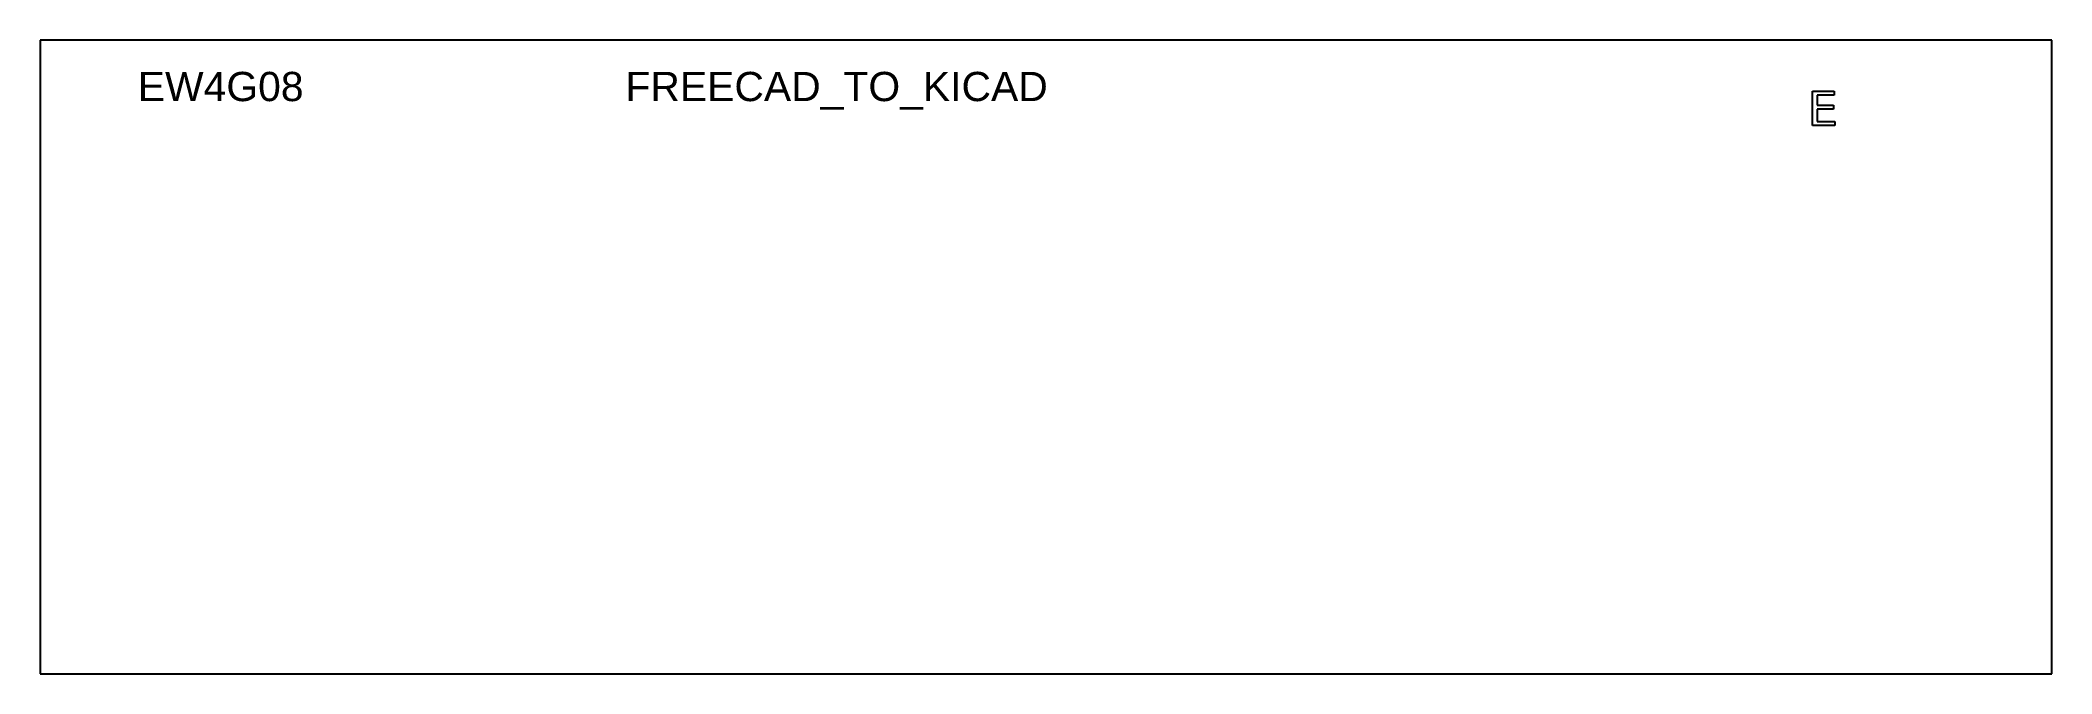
# Model space of a CAD drawing. Extents: x 0 to 165, y 0 to 52.
import ezdxf

# ---------------------------------------------------------------- set-up
doc = ezdxf.new("R2010")
doc.units = 0
doc.layers.get('0').update_dxf_attribs({"linetype": 'continuous'})
doc.styles.get("Standard").update_dxf_attribs({"font": 'ARIAL.TTF'})

# ---------------------------------------------------------------- blocks, each defined once
blk = doc.blocks.new('SHAPE004')
at = {"color": 0}
for p, q in [((145.38, 45), (145.38, 47.82)), ((145.38, 47.82), (147.16, 47.82)), ((147.16, 47.5), (145.76, 47.5)), ((145.76, 47.5), (145.76, 46.66)), ((145.76, 46.66), (147.1, 46.66)), ((147.1, 46.34), (145.76, 46.34)), ((145.76, 46.34), (145.76, 45.32)), ((147.1, 46.66), (147.1, 46.34)), ((147.16, 47.82), (147.16, 47.5)), ((147.2, 45), (145.38, 45)), ((145.76, 45.32), (147.2, 45.32)), ((147.2, 45.32), (147.2, 45))]:
    blk.add_line(p, q, dxfattribs=at)

msp = doc.modelspace()

# ---------------------------------------------------------------- linework, layer by layer
at = {"color": 0}
for p, q in [((165, 52), (0, 52)), ((0, 52), (0, 0)), ((165, 0), (165, 52)), ((0, 0), (165, 0))]:
    msp.add_line(p, q, dxfattribs=at)

# ---------------------------------------------------------------- block references
msp.add_blockref('SHAPE004', (0, 0), dxfattribs=at)

# ---------------------------------------------------------------- texts
for s, p in [('EW4G08', (8, 47)), ('FREECAD_TO_KICAD', (48, 47))]:
    msp.add_text(s, height=2.4, dxfattribs=at).set_placement(p)

doc.saveas('drawing.dxf')
